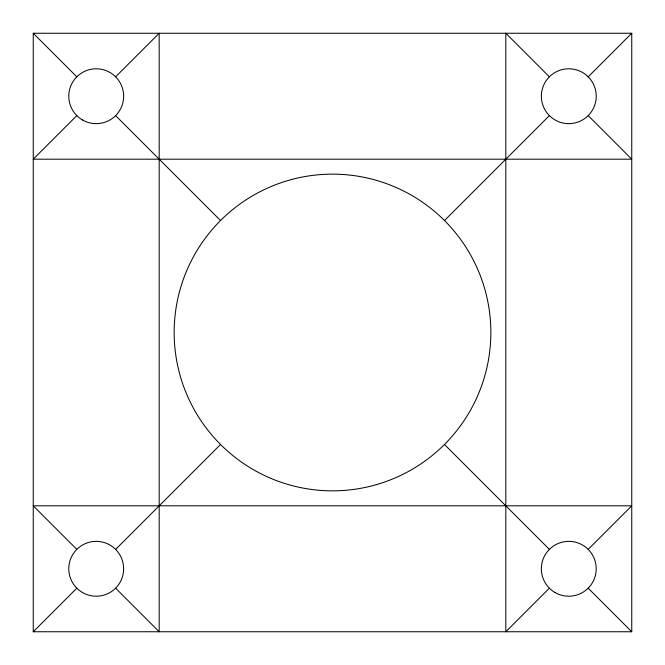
<?xml version="1.0" encoding="UTF-8"?>
<svg xmlns="http://www.w3.org/2000/svg" width="665" height="665" viewBox="0 0 665 665"><rect width="100%" height="100%" fill="white"/><g stroke="black" fill="none" stroke-linecap="round" stroke-linejoin="round"><path stroke-width="1" d="M76.824 115.61L33.25 159.184L631.75 159.184L588.176 115.61M115.61 76.824L159.184 33.25L159.184 631.75L115.61 588.176M33.25 631.75L631.75 631.75L631.75 33.25L33.25 33.25L33.25 631.75L76.824 588.176M115.61 549.39L220.531 444.469A158.353 158.353 0 0 0 485.458 373.489A158.353 158.353 0 0 0 291.511 179.542A158.353 158.353 0 0 0 220.531 444.469M444.469 220.531L549.39 115.61A27.431 27.431 0 0 0 595.283 103.316A27.431 27.431 0 0 0 561.684 69.717A27.431 27.431 0 0 0 549.39 115.61M588.176 76.824L631.75 33.25M549.39 588.176L505.816 631.75L505.816 33.25L549.39 76.824M588.176 549.39L631.75 505.816L33.25 505.816L76.824 549.39M33.25 33.25L76.824 76.824M115.61 115.61L220.531 220.531M444.469 444.469L549.39 549.39M588.176 588.176L631.75 631.75M82.502 592.54A27.431 27.431 0 0 0 123.648 568.783A27.431 27.431 0 0 0 82.502 545.026A27.431 27.431 0 0 0 82.502 592.54M555.067 592.54A27.431 27.431 0 0 0 596.214 568.783A27.431 27.431 0 0 0 555.067 545.026A27.431 27.431 0 0 0 555.067 592.54M82.502 119.974A27.431 27.431 0 0 0 123.648 96.217A27.431 27.431 0 0 0 82.502 72.46A27.431 27.431 0 0 0 82.502 119.974"/></g></svg>
